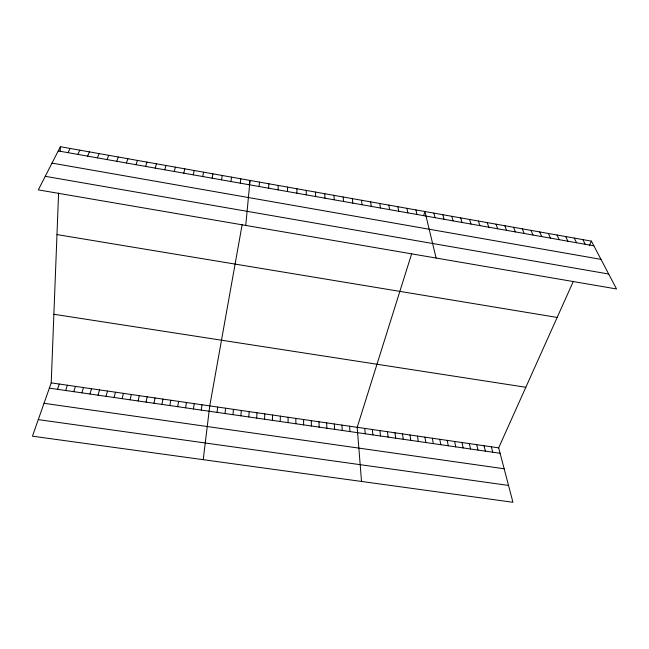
<?xml version="1.0" encoding="UTF-8"?>
<svg xmlns="http://www.w3.org/2000/svg" width="649" height="649" viewBox="0 0 649 649"><rect width="100%" height="100%" fill="white"/><g stroke="black" fill="none" stroke-linecap="round" stroke-linejoin="round"><path stroke-width="0.97" d="M295.847 423.756L295.863 418.402M296.901 193.207L296.909 188.762M288.051 422.629L288.124 417.283M287.499 191.536L287.588 187.107M280.238 421.501L280.36 416.155M272.402 420.374L272.588 415.019M573.375 281.285L498.659 447.859L512.953 502.285L32.45 436.185L51.214 382.869L58.588 193.053M60.203 151.42L60.389 146.715L591.393 241.12L616.55 288.967L38.315 189.881L60.389 146.715M278.064 189.865L278.243 185.444M264.549 419.238L264.792 413.892M256.688 418.102L256.98 412.756M268.613 188.194L268.864 183.781M248.802 416.958L249.159 411.62M240.901 415.822L241.314 410.484M259.129 186.514L259.462 182.109M232.975 414.67L233.445 409.341M245.736 225.422L250.043 180.43L249.24 184.908M225.041 413.527L225.568 408.197M217.082 412.375L217.675 407.045M240.292 183.172L240.795 178.783M203.218 459.679L209.757 405.901L242.166 224.522M201.287 410.095L201.993 404.773M230.939 181.517L231.523 177.136M193.451 408.967L194.213 403.637M221.552 179.854L222.226 175.481M185.598 407.832L186.417 402.51M177.721 406.688L178.605 401.374M212.15 178.191L212.904 173.827M169.835 405.552L170.768 400.238M161.925 404.408L162.923 399.094M202.723 176.52L203.559 172.163M154 403.264L155.054 397.951M146.057 402.12L147.177 396.807M193.264 174.849L194.189 170.5M138.099 400.968L139.275 395.663M130.116 399.816L131.358 394.511M183.789 173.169L184.795 168.829M122.126 398.656L123.424 393.359M174.281 171.482L175.376 167.158M114.11 397.504L115.473 392.207M106.079 396.344L107.499 391.047M164.757 169.795L165.933 165.479M98.031 395.176L99.516 389.887M89.96 394.016L91.509 388.727M155.2 168.099L156.466 163.791M81.879 392.848L83.486 387.558M145.619 166.404L146.974 162.104M411.717 253.581L357.193 427.31L361.517 481.453M423.716 215.363L424.917 211.525L436.104 258.042M73.775 391.672L75.446 386.39M65.654 390.503L67.382 385.222M136.014 164.7L137.45 160.417M57.518 389.327L59.31 384.046M126.385 162.996L127.91 158.713M116.723 161.285L118.337 157.017M107.044 159.573L108.748 155.306M97.334 157.853L99.127 153.602M87.599 156.125L89.481 151.882M589.341 245.703L591.393 241.12M77.839 154.397L79.811 150.162M68.048 152.661L70.108 148.443M38.283 419.619L508.532 485.436M44.027 403.305L504.159 468.781M49.356 388.143L500.079 453.262M51.214 382.869L498.659 447.859M53.883 314.27L525.836 387.275M56.974 234.581L557.158 317.442M45.243 176.325L608.689 274.016M52.009 163.102L600.982 259.357M58.232 150.925L593.859 245.817M582.826 239.595L585.228 244.284M574.243 238.069L576.58 242.75M565.644 236.544L567.899 241.217M557.012 235.011L559.203 239.676M548.364 233.47L550.482 238.134M539.692 231.928L541.745 236.585M530.996 230.379L532.975 235.027M522.283 228.829L524.189 233.47M513.546 227.28L515.379 231.912M504.784 225.722L506.544 230.346M495.998 224.156L497.694 228.781M487.196 222.591L488.811 227.207M478.37 221.025L479.911 225.625M469.519 219.451L470.987 224.043M460.644 217.877L462.039 222.461M451.745 216.295L453.067 220.871M442.829 214.705L444.07 219.281M433.881 213.115L435.057 217.683M491.358 446.796L492.729 452.199M484.04 445.733L485.363 451.136M476.707 444.67L477.972 450.073M469.357 443.6L470.574 449.003M415.928 209.927L416.95 214.47M461.991 442.529L463.159 447.932M406.915 208.321L407.864 212.864M454.608 441.458L455.728 446.853M447.21 440.387L448.272 445.782M397.878 206.715L398.746 211.249M439.795 439.308L440.809 444.703M432.372 438.229L433.329 443.616M388.824 205.108L389.611 209.627M424.925 437.15L425.833 442.537M417.461 436.063L418.321 441.45M379.738 203.486L380.452 208.004M409.99 434.976L410.793 440.363M370.628 201.871L371.269 206.382M402.494 433.889L403.24 439.276M394.981 432.802L395.679 438.18M361.501 200.249L362.053 204.751M387.453 431.707L388.102 437.085M379.916 430.611L380.509 435.99M352.35 198.618L352.821 203.113M372.356 429.516L372.891 434.887M364.779 428.413L365.265 433.783M343.167 196.988L343.564 201.474M333.967 195.349L334.284 199.827M349.584 426.206L349.957 431.577M341.958 425.095L342.274 430.465M324.735 193.71L324.979 198.18M334.316 423.992L334.584 429.354M326.658 422.872L326.869 428.243M315.487 192.063L315.641 196.525M318.983 421.761L319.138 427.123M311.293 420.641L311.39 426.004M306.214 190.417L306.287 194.87M303.586 419.522L303.627 424.884"/></g></svg>
